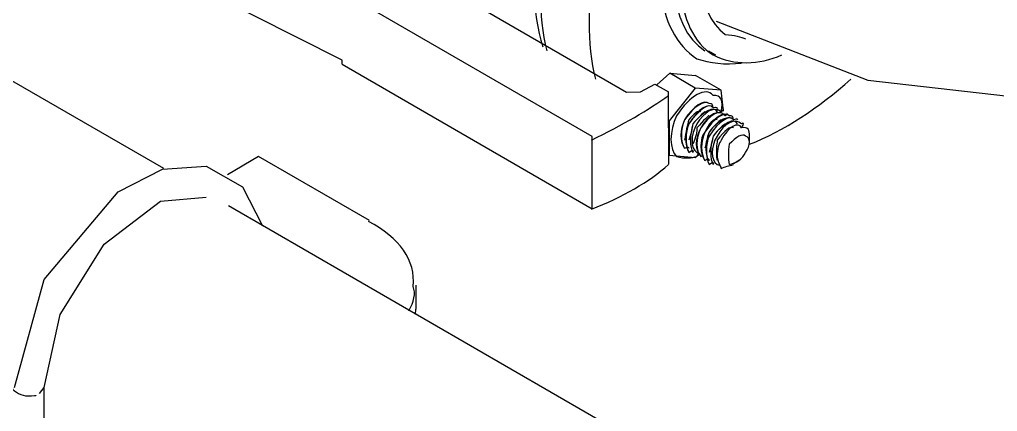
# Model space of a CAD drawing. Header units: inches. Extents: x 0.3 to 33.8, y 15.5 to 37.1.
# Drawn here: x 9.822 to 11.067, y 26.353 to 26.852 of the extents above; entities that cross this region are included whole.
import ezdxf

# ---------------------------------------------------------------- set-up
doc = ezdxf.new("R2010")
doc.units = ezdxf.units.IN
doc.header["$MEASUREMENT"] = 0

# ---------------------------------------------------------------- blocks, each defined once
blk = doc.blocks.new('60298_1')
at = {"transparency": 33554687}
for points in [[(10.2326, 26.8), (9.8949, 26.9704)], [(10.3034, 26.9281), (10.5951, 26.7592)], [(10.5512, 26.7029), (10.2326, 26.8868)], [(10.7093, 26.8496), (10.9024, 26.7747), (11.1152, 26.7505), (11.3279, 26.7752), (11.5205, 26.8501)], [(10.0054, 26.6621), (9.7565, 26.8057)], [(10.6995, 26.8119), (10.7082, 26.8067)], [(10.2326, 26.7949), (10.2326, 26.8)], [(10.2326, 26.7949), (10.5512, 26.611)], [(10.6334, 26.7685), (10.6499, 26.7835)], [(10.6499, 26.7835), (10.6829, 26.7804)], [(10.6824, 26.7644), (10.6499, 26.7835)], [(10.7155, 26.7618), (10.6829, 26.7804)], [(10.6127, 26.7597), (10.6308, 26.7696)], [(10.6308, 26.7696), (10.6483, 26.7597)], [(10.5951, 26.7592), (10.6127, 26.7597)], [(10.6489, 26.6678), (10.6483, 26.7597)], [(10.6824, 26.7644), (10.6494, 26.7231)], [(10.7155, 26.7618), (10.6824, 26.7644)], [(10.7186, 26.735), (10.7155, 26.7618)], [(10.702, 26.7453), (10.702, 26.7453)], [(10.7088, 26.7412), (10.7088, 26.7412)], [(10.7149, 26.7375), (10.7149, 26.7375)], [(10.7186, 26.735), (10.7186, 26.7381)], [(10.7217, 26.7339), (10.7217, 26.7339)], [(10.7279, 26.7303), (10.7279, 26.7303)], [(10.6494, 26.7231), (10.6494, 26.7231)], [(10.6494, 26.7231), (10.6494, 26.6792)], [(10.7346, 26.7267), (10.7346, 26.7267)], [(10.7408, 26.7226), (10.7408, 26.7226)], [(10.5512, 26.611), (10.5512, 26.7029)], [(10.7516, 26.6957), (10.7516, 26.7045)], [(10.6711, 26.6911), (10.6711, 26.6911)], [(10.6773, 26.6869), (10.6773, 26.6869)], [(10.6824, 26.6761), (10.6886, 26.6813)], [(10.684, 26.6833), (10.684, 26.6833)], [(10.1262, 26.6776), (10.0865, 26.6544)], [(10.2677, 26.596), (10.1262, 26.6776)], [(10.6494, 26.6792), (10.6824, 26.6761)], [(10.6494, 26.6792), (10.6494, 26.6792)], [(10.6902, 26.6797), (10.6902, 26.6797)], [(10.6969, 26.6761), (10.6969, 26.6761)], [(10.7031, 26.6725), (10.7031, 26.6725)], [(10.7098, 26.6683), (10.7098, 26.6683)], [(10.7387, 26.673), (10.731, 26.6683)], [(9.8154, 26.3838), (9.8531, 26.5212), (9.9476, 26.6327), (10.0039, 26.6616), (10.0596, 26.6652), (10.1056, 26.6389), (10.1314, 26.5893)], [(9.8531, 26.3838), (9.8737, 26.4768), (9.9295, 26.5661), (10.0013, 26.6208), (10.0596, 26.626)], [(10.7557, 26.2289), (10.088, 26.6146)], [(10.3266, 26.5139), (10.3266, 26.4835)], [(10.3261, 26.4768), (10.3266, 26.4835)], [(9.8474, 26.3761), (9.8531, 26.3838)], [(9.8531, 26.2227), (9.8531, 26.3838)]]:
    blk.add_lwpolyline(points, dxfattribs=at)
for points, knots in [([(10.9065, 27.3386), (10.8136, 27.3965), (10.6567, 27.306), (10.5554, 27.1372), (10.4949, 27.0257), (10.4712, 26.9014), (10.4934, 26.8119)], [0, 0, 0, 0, 1, 1, 1, 2, 2, 2, 2]), ([(10.9737, 27.3025), (10.9749, 27.3034), (10.9737, 27.3042), (10.9685, 27.3025), (10.8756, 27.3608), (10.7187, 27.2702), (10.6173, 27.1011), (10.5568, 26.9899), (10.5332, 26.8657), (10.5554, 26.7758)], [0, 0, 0, 0, 1, 1, 1, 2, 2, 2, 3, 3, 3, 3]), ([(10.5502, 27.1476), (10.5515, 27.1503), (10.5513, 27.15), (10.5502, 27.1476), (10.4839, 27.0333), (10.461, 26.9049), (10.4882, 26.8171)], [0, 0, 0, 0, 1, 1, 1, 2, 2, 2, 2]), ([(10.7103, 27.0133), (10.6761, 26.9366), (10.6821, 26.8614), (10.7206, 26.8326), (10.7327, 26.8322), (10.7409, 26.8296), (10.7465, 26.8274)], [0, 0, 0, 0, 1, 1, 1, 2, 2, 2, 2]), ([(10.7155, 26.7344), (10.7189, 26.7482), (10.7154, 26.756), (10.7051, 26.7551), (10.6962, 26.767), (10.6752, 26.7549), (10.6587, 26.7293), (10.6492, 26.71), (10.6492, 26.6857), (10.6587, 26.6776), (10.669, 26.6743), (10.6784, 26.6757), (10.6845, 26.6776)], [0, 0, 0, 0, 1, 1, 1, 2, 2, 2, 3, 3, 3, 4, 4, 4, 4]), ([(10.7, 26.7448), (10.6939, 26.7503), (10.6799, 26.7422), (10.669, 26.7241), (10.6626, 26.7123), (10.6626, 26.6961), (10.669, 26.688)], [0, 0, 0, 0, 1, 1, 1, 2, 2, 2, 2]), ([(10.7051, 26.7396), (10.7051, 26.7436), (10.7043, 26.7443), (10.7, 26.7448), (10.6947, 26.7498), (10.6807, 26.7417), (10.669, 26.7241), (10.6634, 26.7118), (10.6634, 26.6956), (10.669, 26.688), (10.673, 26.6901), (10.674, 26.6897), (10.6742, 26.688)], [0, 0, 0, 0, 1, 1, 1, 2, 2, 2, 3, 3, 3, 4, 4, 4, 4]), ([(10.6896, 26.7344), (10.6864, 26.7369), (10.6806, 26.7313), (10.6742, 26.7241), (10.6724, 26.7171), (10.6704, 26.7093), (10.669, 26.6983)], [0, 0, 0, 0, 1, 1, 1, 2, 2, 2, 2]), ([(10.7051, 26.7396), (10.7003, 26.7466), (10.6863, 26.7385), (10.6742, 26.7189), (10.669, 26.7086), (10.669, 26.6924), (10.6742, 26.6828)], [0, 0, 0, 0, 1, 1, 1, 2, 2, 2, 2]), ([(10.7103, 26.7344), (10.7116, 26.7399), (10.7107, 26.7406), (10.7051, 26.7396), (10.7011, 26.7461), (10.6871, 26.738), (10.6742, 26.7189), (10.6698, 26.7081), (10.6698, 26.6919), (10.6742, 26.6828), (10.6794, 26.6864), (10.6804, 26.686), (10.6793, 26.6828)], [0, 0, 0, 0, 1, 1, 1, 2, 2, 2, 3, 3, 3, 4, 4, 4, 4]), ([(10.6948, 26.7344), (10.6928, 26.7332), (10.6871, 26.7276), (10.6793, 26.7189), (10.6788, 26.7134), (10.6769, 26.7055), (10.6742, 26.6983)], [0, 0, 0, 0, 1, 1, 1, 2, 2, 2, 2]), ([(10.7103, 26.7344), (10.7068, 26.7429), (10.6927, 26.7348), (10.6793, 26.7189), (10.6755, 26.7048), (10.6755, 26.6887), (10.6793, 26.6828)], [0, 0, 0, 0, 1, 1, 1, 2, 2, 2, 2]), ([(10.7155, 26.7344), (10.718, 26.7362), (10.7171, 26.7369), (10.7155, 26.7344), (10.7076, 26.7424), (10.6935, 26.7343), (10.6845, 26.7189), (10.6763, 26.7044), (10.6763, 26.6882), (10.6845, 26.6828), (10.6858, 26.6827), (10.6869, 26.6823), (10.6845, 26.6776)], [0, 0, 0, 0, 1, 1, 1, 2, 2, 2, 3, 3, 3, 4, 4, 4, 4]), ([(10.7206, 26.7293), (10.7132, 26.7391), (10.6992, 26.7311), (10.6896, 26.7138), (10.6819, 26.7011), (10.6819, 26.685), (10.6896, 26.6776)], [0, 0, 0, 0, 1, 1, 1, 2, 2, 2, 2]), ([(10.7206, 26.7293), (10.7244, 26.7325), (10.7236, 26.7332), (10.7206, 26.7293), (10.714, 26.7387), (10.7, 26.7306), (10.6896, 26.7138), (10.6827, 26.7007), (10.6827, 26.6845), (10.6896, 26.6776), (10.6923, 26.679), (10.6933, 26.6786), (10.6896, 26.6776)], [0, 0, 0, 0, 1, 1, 1, 2, 2, 2, 3, 3, 3, 4, 4, 4, 4]), ([(10.7258, 26.7293), (10.7196, 26.7354), (10.7056, 26.7273), (10.6948, 26.7086), (10.6883, 26.6974), (10.6883, 26.6812), (10.6948, 26.6725)], [0, 0, 0, 0, 1, 1, 1, 2, 2, 2, 2]), ([(10.731, 26.7241), (10.7309, 26.7287), (10.73, 26.7294), (10.7258, 26.7293), (10.7204, 26.735), (10.7064, 26.7269), (10.6948, 26.7086), (10.6891, 26.6969), (10.6891, 26.6808), (10.6948, 26.6725), (10.6987, 26.6752), (10.6998, 26.6748), (10.7, 26.6725)], [0, 0, 0, 0, 1, 1, 1, 2, 2, 2, 3, 3, 3, 4, 4, 4, 4]), ([(10.7, 26.7293), (10.6993, 26.7295), (10.6935, 26.7239), (10.6845, 26.7138), (10.6853, 26.7096), (10.6833, 26.7018), (10.6793, 26.6931)], [0, 0, 0, 0, 1, 1, 1, 2, 2, 2, 2]), ([(10.7103, 26.7241), (10.7057, 26.7258), (10.6999, 26.7202), (10.6948, 26.7086), (10.6917, 26.7059), (10.6897, 26.6981), (10.6896, 26.688)], [0, 0, 0, 0, 1, 1, 1, 2, 2, 2, 2]), ([(10.7155, 26.7241), (10.7122, 26.7221), (10.7064, 26.7164), (10.7, 26.7086), (10.6981, 26.7022), (10.6962, 26.6944), (10.6948, 26.688)], [0, 0, 0, 0, 1, 1, 1, 2, 2, 2, 2]), ([(10.731, 26.7241), (10.7261, 26.7317), (10.7121, 26.7236), (10.7, 26.7086), (10.6948, 26.6937), (10.6948, 26.6775), (10.7, 26.6725)], [0, 0, 0, 0, 1, 1, 1, 2, 2, 2, 2]), ([(10.7361, 26.7241), (10.7373, 26.725), (10.7365, 26.7257), (10.731, 26.7241), (10.7269, 26.7312), (10.7129, 26.7232), (10.7, 26.7035), (10.6956, 26.6932), (10.6956, 26.6771), (10.7, 26.6673), (10.7052, 26.6715), (10.7062, 26.6711), (10.7051, 26.6673)], [0, 0, 0, 0, 1, 1, 1, 2, 2, 2, 3, 3, 3, 4, 4, 4, 4]), ([(10.7206, 26.7189), (10.7186, 26.7183), (10.7128, 26.7127), (10.7051, 26.7035), (10.7046, 26.6985), (10.7026, 26.6907), (10.7, 26.6828)], [0, 0, 0, 0, 1, 1, 1, 2, 2, 2, 2]), ([(10.7361, 26.7189), (10.7325, 26.728), (10.7185, 26.7199), (10.7051, 26.7035), (10.7012, 26.69), (10.7012, 26.6738), (10.7051, 26.6673)], [0, 0, 0, 0, 1, 1, 1, 2, 2, 2, 2]), ([(10.7413, 26.7138), (10.7453, 26.7198), (10.7438, 26.7215), (10.7413, 26.7189), (10.7333, 26.7275), (10.7193, 26.7194), (10.7103, 26.7035), (10.702, 26.6895), (10.702, 26.6733), (10.7103, 26.6673), (10.7125, 26.6673), (10.7147, 26.6668), (10.7155, 26.6621)], [0, 0, 0, 0, 1, 1, 1, 2, 2, 2, 3, 3, 3, 4, 4, 4, 4]), ([(10.7516, 26.7035), (10.7519, 26.711), (10.7497, 26.7158), (10.7413, 26.7138), (10.7377, 26.7228), (10.7246, 26.7152), (10.7155, 26.6983), (10.7126, 26.6944), (10.7104, 26.687), (10.7103, 26.6776)], [0, 0, 0, 0, 1, 1, 1, 2, 2, 2, 3, 3, 3, 3]), ([(10.731, 26.7138), (10.7274, 26.7168), (10.7201, 26.7105), (10.7103, 26.6983), (10.7102, 26.6933), (10.7084, 26.6838), (10.7103, 26.6725)], [0, 0, 0, 0, 1, 1, 1, 2, 2, 2, 2]), ([(10.7465, 26.7035), (10.7532, 26.7014), (10.7532, 26.6918), (10.7465, 26.6828), (10.7429, 26.674), (10.7346, 26.6692), (10.7258, 26.6673), (10.7244, 26.6751), (10.7244, 26.6847), (10.7258, 26.6931), (10.7346, 26.7025), (10.7429, 26.7073), (10.7465, 26.7035)], [0, 0, 0, 0, 1, 1, 1, 2, 2, 2, 3, 3, 3, 4, 4, 4, 4]), ([(10.7103, 26.6776), (10.7104, 26.6743), (10.7126, 26.6695), (10.7155, 26.6621), (10.7204, 26.665), (10.7256, 26.6655), (10.731, 26.6673)], [0, 0, 0, 0, 1, 1, 1, 2, 2, 2, 2]), ([(10.3178, 26.4814), (10.3241, 26.4924), (10.3268, 26.5034), (10.323, 26.5124), (10.3268, 26.5451), (10.3057, 26.5745), (10.2662, 26.595)], [0, 0, 0, 0, 1, 1, 1, 2, 2, 2, 2]), ([(9.8118, 26.3833), (9.8157, 26.3781), (9.8241, 26.3732), (9.8324, 26.373), (9.8395, 26.3732), (9.8443, 26.3744), (9.8427, 26.373)], [0, 0, 0, 0, 1, 1, 1, 2, 2, 2, 2])]:
    blk.add_open_spline(points, degree=3, knots=knots, dxfattribs=at)
for points in [[(10.6587, 27.0236), (10.6226, 26.9274), (10.6315, 26.8369), (10.6845, 26.8016)], [(10.6793, 27.0185), (10.6409, 26.9304), (10.6483, 26.8416), (10.6948, 26.8119)], [(10.6896, 27.0236), (10.6496, 26.9303), (10.6556, 26.8374), (10.7051, 26.8067)], [(10.7051, 26.8067), (10.7322, 26.7932), (10.7631, 26.7937), (10.7929, 26.8067)], [(10.6845, 26.8016), (10.7009, 26.7968), (10.7208, 26.7937), (10.7413, 26.7964)], [(10.7516, 26.6931), (10.795, 26.7096), (10.8396, 26.7395), (10.8807, 26.7758)], [(10.5502, 26.6983), (10.5902, 26.7179), (10.6234, 26.7372), (10.6483, 26.7551)], [(10.5502, 26.6105), (10.5905, 26.6261), (10.6237, 26.6454), (10.6483, 26.6673)]]:
    blk.add_open_spline(points, degree=3, dxfattribs=at)

msp = doc.modelspace()

# ---------------------------------------------------------------- block references
msp.add_blockref('60298_1', (0, 0))

doc.saveas('drawing.dxf')
